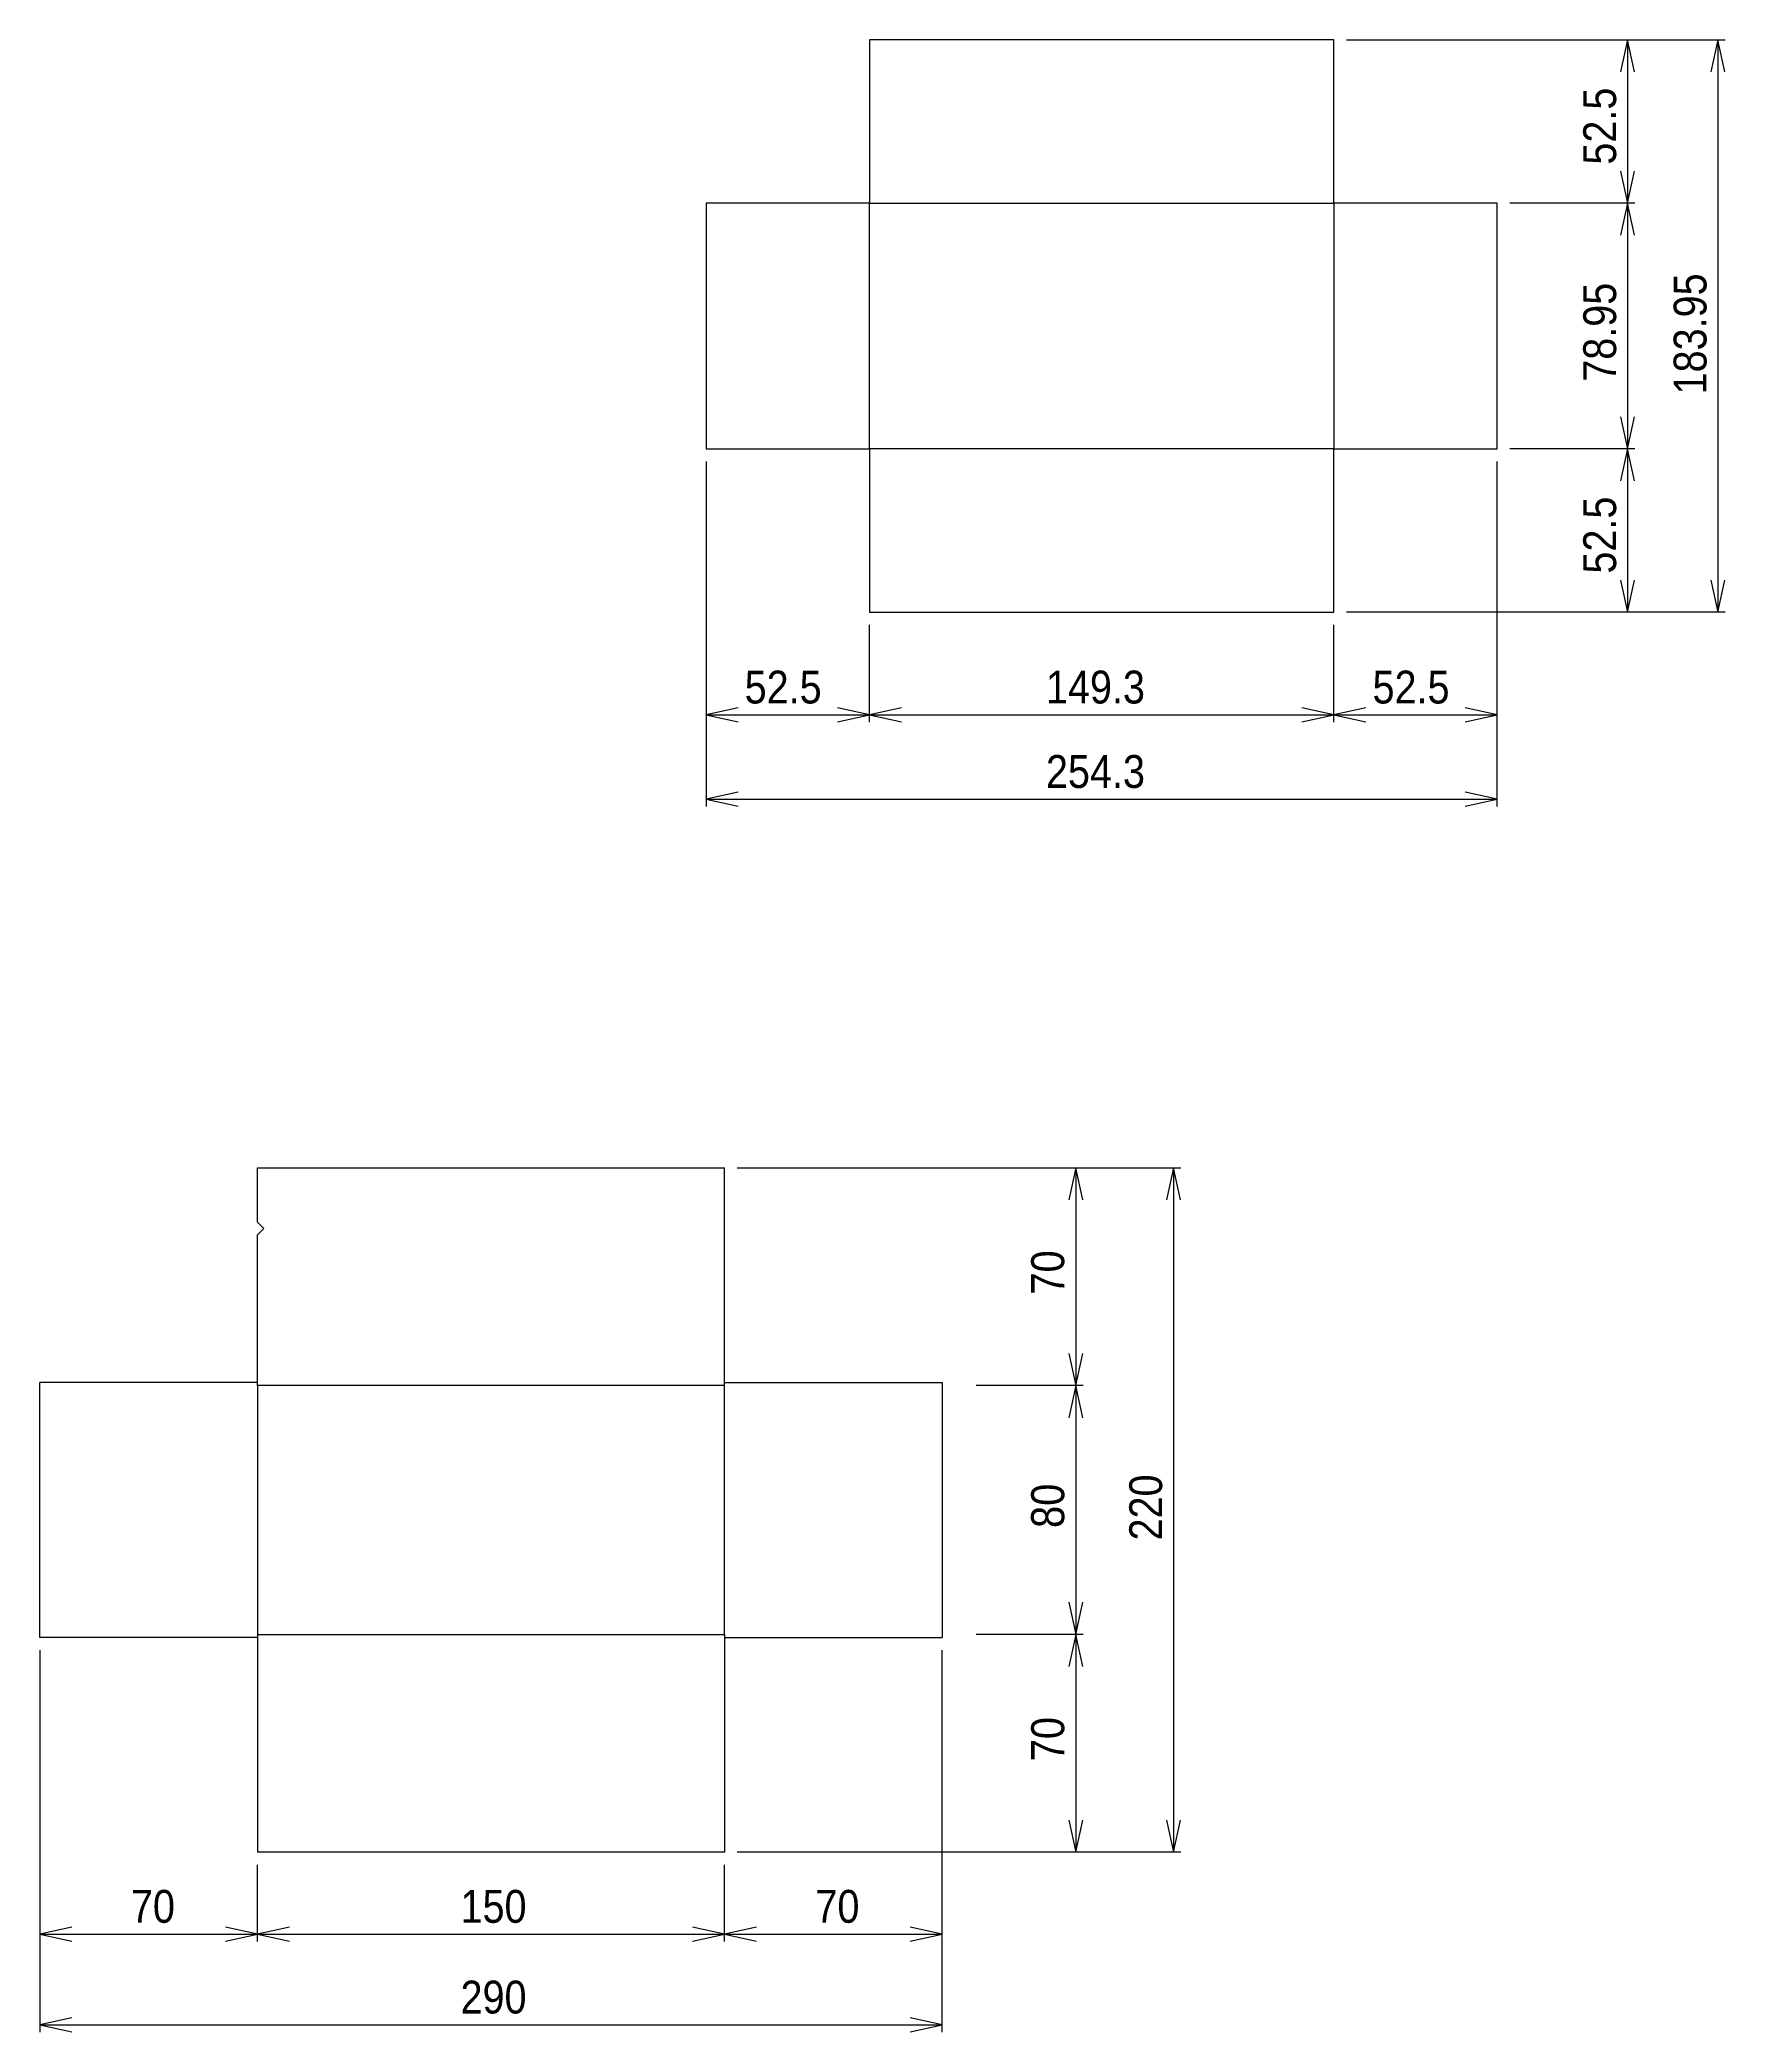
# Model space of a CAD drawing. Extents: x 0 to 1682, y 1 to 953.
# Drawn here: x 0 to 542, y 142 to 782 of the extents above; entities that cross this region are included whole.
import ezdxf

# ---------------------------------------------------------------- set-up
doc = ezdxf.new("R2010")
doc.units = 0
doc.layers.add('Annotation', color=7, linetype='CONTINUOUS')
doc.layers.add('Design', color=7, linetype='CONTINUOUS')
doc.dimstyles.get("Standard").update_dxf_attribs({"dimtxt": 2.5, "dimasz": 2.5, "dimexe": 1.25, "dimexo": 0.625, "dimtad": 1, "dimcen": 2.5, "dimazin": 3, "dimtfac": 1, "dimtmove": 0, "dimatfit": 3})

# ---------------------------------------------------------------- blocks, each defined once
blk = doc.blocks.new('*D1')
at = {"layer": 'Annotation', "color": 20, "linetype": 'CONTINUOUS'}
for p, q in [((235.52, 419.718), (335.269, 419.718)), ((332.918, 419.718), (330.66, 409.37)), ((335.175, 409.37), (332.918, 419.718)), ((332.918, 419.718), (332.918, 349.718)), ((330.66, 360.066), (332.918, 349.718)), ((332.918, 349.718), (335.175, 360.066)), ((335.269, 349.718), (300.889, 349.718))]:
    blk.add_line(p, q, dxfattribs=at)
at = {"layer": 'Annotation', "color": 20, "linetype": 'CONTINUOUS', "width": 0.9}
blk.add_text('70', height=10.634, rotation=90, dxfattribs=at).set_placement((329.237, 378.951))
blk = doc.blocks.new('*D2')
at = {"layer": 'Annotation', "color": 20, "linetype": 'CONTINUOUS'}
for p, q in [((332.918, 349.718), (330.66, 339.37)), ((335.175, 339.37), (332.918, 349.718)), ((332.918, 349.718), (332.918, 269.718)), ((330.66, 280.066), (332.918, 269.718)), ((332.918, 269.718), (335.175, 280.066)), ((335.269, 269.718), (300.889, 269.718))]:
    blk.add_line(p, q, dxfattribs=at)
at = {"layer": 'Annotation', "color": 20, "linetype": 'CONTINUOUS', "width": 0.9}
blk.add_text('80', height=10.634, rotation=90, dxfattribs=at).set_placement((329.237, 303.951))
blk = doc.blocks.new('*D3')
at = {"layer": 'Annotation', "color": 20, "linetype": 'CONTINUOUS'}
for p, q in [((332.918, 269.718), (330.66, 259.37)), ((335.175, 259.37), (332.918, 269.718)), ((332.918, 269.718), (332.918, 199.718)), ((330.66, 210.066), (332.918, 199.718)), ((332.918, 199.718), (335.175, 210.066)), ((335.269, 199.718), (235.52, 199.718))]:
    blk.add_line(p, q, dxfattribs=at)
at = {"layer": 'Annotation', "color": 20, "linetype": 'CONTINUOUS', "width": 0.9}
blk.add_text('70', height=10.634, rotation=90, dxfattribs=at).set_placement((329.237, 228.951))
blk = doc.blocks.new('*D4')
at = {"layer": 'Annotation', "color": 20, "linetype": 'CONTINUOUS'}
for p, q in [((0, 264.654), (0, 171.047)), ((70, 171.047), (70, 195.654)), ((10.282, 175.627), (0, 173.384)), ((0, 173.384), (10.282, 171.14)), ((0, 173.384), (70, 173.384)), ((70, 173.384), (59.718, 175.627)), ((59.718, 171.14), (70, 173.384))]:
    blk.add_line(p, q, dxfattribs=at)
at = {"layer": 'Annotation', "color": 20, "linetype": 'CONTINUOUS', "width": 0.9}
blk.add_text('70', height=10.566, dxfattribs=at).set_placement((29.27, 177.041))
blk = doc.blocks.new('*D5')
at = {"layer": 'Annotation', "color": 20, "linetype": 'CONTINUOUS'}
for p, q in [((220, 171.047), (220, 195.654)), ((80.282, 175.627), (70, 173.384)), ((70, 173.384), (80.282, 171.14)), ((70, 173.384), (220, 173.384)), ((220, 173.384), (209.718, 175.627)), ((209.718, 171.14), (220, 173.384))]:
    blk.add_line(p, q, dxfattribs=at)
at = {"layer": 'Annotation', "color": 20, "linetype": 'CONTINUOUS', "width": 0.9}
blk.add_text('150', height=10.566, dxfattribs=at).set_placement((135.206, 177.041))
blk = doc.blocks.new('*D6')
at = {"layer": 'Annotation', "color": 20, "linetype": 'CONTINUOUS'}
for p, q in [((290, 171.047), (290, 264.654)), ((230.282, 175.627), (220, 173.384)), ((220, 173.384), (230.282, 171.14)), ((220, 173.384), (290, 173.384)), ((290, 173.384), (279.718, 175.627)), ((279.718, 171.14), (290, 173.384))]:
    blk.add_line(p, q, dxfattribs=at)
at = {"layer": 'Annotation', "color": 20, "linetype": 'CONTINUOUS', "width": 0.9}
blk.add_text('70', height=10.566, dxfattribs=at).set_placement((249.27, 177.041))
blk = doc.blocks.new('*D7')
at = {"layer": 'Annotation', "color": 20, "linetype": 'CONTINUOUS'}
for p, q in [((419.992, 782.259), (512.606, 782.259)), ((510.269, 782.259), (508.026, 771.977)), ((512.513, 771.977), (510.269, 782.259)), ((510.269, 782.259), (510.269, 729.759)), ((508.026, 740.041), (510.269, 729.759)), ((510.269, 729.759), (512.513, 740.041)), ((512.606, 729.759), (472.492, 729.759))]:
    blk.add_line(p, q, dxfattribs=at)
at = {"layer": 'Annotation', "color": 20, "linetype": 'CONTINUOUS', "width": 0.9}
blk.add_text('52.5', height=10.566, rotation=90, dxfattribs=at).set_placement((506.612, 742.151))
blk = doc.blocks.new('*D8')
at = {"layer": 'Annotation', "color": 20, "linetype": 'CONTINUOUS'}
for p, q in [((510.269, 729.759), (508.026, 719.477)), ((512.513, 719.477), (510.269, 729.759)), ((510.269, 729.759), (510.269, 650.809)), ((508.026, 661.091), (510.269, 650.809)), ((510.269, 650.809), (512.513, 661.091)), ((512.606, 650.809), (472.492, 650.809))]:
    blk.add_line(p, q, dxfattribs=at)
at = {"layer": 'Annotation', "color": 20, "linetype": 'CONTINUOUS', "width": 0.9}
blk.add_text('78.95', height=10.566, rotation=90, dxfattribs=at).set_placement((506.612, 672.362))
blk = doc.blocks.new('*D9')
at = {"layer": 'Annotation', "color": 20, "linetype": 'CONTINUOUS'}
for p, q in [((510.269, 650.809), (508.026, 640.527)), ((512.513, 640.527), (510.269, 650.809)), ((510.269, 650.809), (510.269, 598.309)), ((508.026, 608.591), (510.269, 598.309)), ((510.269, 598.309), (512.513, 608.591)), ((512.606, 598.309), (419.992, 598.309))]:
    blk.add_line(p, q, dxfattribs=at)
at = {"layer": 'Annotation', "color": 20, "linetype": 'CONTINUOUS', "width": 0.9}
blk.add_text('52.5', height=10.566, rotation=90, dxfattribs=at).set_placement((506.612, 610.701))
blk = doc.blocks.new('*D10')
at = {"layer": 'Annotation', "color": 20, "linetype": 'CONTINUOUS'}
for p, q in [((214.128, 646.745), (214.128, 562.955)), ((266.628, 562.955), (266.628, 594.245)), ((224.41, 567.535), (214.128, 565.292)), ((214.128, 565.292), (224.41, 563.048)), ((214.128, 565.292), (266.628, 565.292)), ((266.628, 565.292), (256.346, 567.535)), ((256.346, 563.048), (266.628, 565.292))]:
    blk.add_line(p, q, dxfattribs=at)
at = {"layer": 'Annotation', "color": 20, "linetype": 'CONTINUOUS', "width": 0.9}
blk.add_text('52.5', height=10.566, dxfattribs=at).set_placement((226.52, 568.949))
blk = doc.blocks.new('*D11')
at = {"layer": 'Annotation', "color": 20, "linetype": 'CONTINUOUS'}
for p, q in [((415.928, 562.955), (415.928, 594.245)), ((276.91, 567.535), (266.628, 565.292)), ((266.628, 565.292), (276.91, 563.048)), ((266.628, 565.292), (415.928, 565.292)), ((415.928, 565.292), (405.646, 567.535)), ((405.646, 563.048), (415.928, 565.292))]:
    blk.add_line(p, q, dxfattribs=at)
at = {"layer": 'Annotation', "color": 20, "linetype": 'CONTINUOUS', "width": 0.9}
blk.add_text('149.3', height=10.566, dxfattribs=at).set_placement((323.356, 568.949))
blk = doc.blocks.new('*D12')
at = {"layer": 'Annotation', "color": 20, "linetype": 'CONTINUOUS'}
for p, q in [((468.428, 562.955), (468.428, 646.745)), ((426.21, 567.535), (415.928, 565.292)), ((415.928, 565.292), (426.21, 563.048)), ((415.928, 565.292), (468.428, 565.292)), ((468.428, 565.292), (458.146, 567.535)), ((458.146, 563.048), (468.428, 565.292))]:
    blk.add_line(p, q, dxfattribs=at)
at = {"layer": 'Annotation', "color": 20, "linetype": 'CONTINUOUS', "width": 0.9}
blk.add_text('52.5', height=10.566, dxfattribs=at).set_placement((428.32, 568.949))
blk = doc.blocks.new('*D19')
at = {"layer": 'Annotation', "color": 20, "linetype": 'CONTINUOUS'}
for p, q in [((224.064, 419.718), (366.7, 419.718)), ((364.363, 419.718), (362.12, 409.436)), ((366.607, 409.436), (364.363, 419.718)), ((364.363, 419.718), (364.363, 199.718)), ((362.12, 210), (364.363, 199.718)), ((364.363, 199.718), (366.607, 210)), ((366.7, 199.718), (224.064, 199.718))]:
    blk.add_line(p, q, dxfattribs=at)
at = {"layer": 'Annotation', "color": 20, "linetype": 'CONTINUOUS', "width": 0.9}
blk.add_text('220', height=10.566, rotation=90, dxfattribs=at).set_placement((360.706, 299.924))
blk = doc.blocks.new('*D20')
at = {"layer": 'Annotation', "color": 20, "linetype": 'CONTINUOUS'}
for p, q in [((0, 264.654), (0, 141.891)), ((290, 141.891), (290, 264.654)), ((10.282, 146.471), (0, 144.227)), ((0, 144.227), (10.282, 141.984)), ((0, 144.227), (290, 144.227)), ((290, 144.227), (279.718, 146.471)), ((279.718, 141.984), (290, 144.227))]:
    blk.add_line(p, q, dxfattribs=at)
at = {"layer": 'Annotation', "color": 20, "linetype": 'CONTINUOUS', "width": 0.9}
blk.add_text('290', height=10.566, dxfattribs=at).set_placement((135.206, 147.885))
blk = doc.blocks.new('*D23')
at = {"layer": 'Annotation', "color": 20, "linetype": 'CONTINUOUS'}
for p, q in [((214.128, 646.745), (214.128, 535.816)), ((468.428, 535.816), (468.428, 562.955)), ((224.41, 540.396), (214.128, 538.153)), ((214.128, 538.153), (224.41, 535.909)), ((214.128, 538.153), (468.428, 538.153)), ((468.428, 538.153), (458.146, 540.396)), ((458.146, 535.909), (468.428, 538.153))]:
    blk.add_line(p, q, dxfattribs=at)
at = {"layer": 'Annotation', "color": 20, "linetype": 'CONTINUOUS', "width": 0.9}
blk.add_text('254.3', height=10.566, dxfattribs=at).set_placement((323.356, 541.81))
blk = doc.blocks.new('*D24')
at = {"layer": 'Annotation', "color": 20, "linetype": 'CONTINUOUS'}
for p, q in [((419.992, 782.259), (541.651, 782.259)), ((539.314, 782.259), (537.071, 771.977)), ((541.557, 771.977), (539.314, 782.259)), ((539.314, 782.259), (539.314, 598.309)), ((537.071, 608.591), (539.314, 598.309)), ((539.314, 598.309), (541.557, 608.591)), ((541.651, 598.309), (419.992, 598.309))]:
    blk.add_line(p, q, dxfattribs=at)
at = {"layer": 'Annotation', "color": 20, "linetype": 'CONTINUOUS', "width": 0.9}
blk.add_text('183.95', height=10.566, rotation=90, dxfattribs=at).set_placement((535.656, 668.298))

msp = doc.modelspace()

# ---------------------------------------------------------------- linework, layer by layer
at = {"layer": 'Design', "color": 1, "linetype": 'CONTINUOUS'}
for p, q in [((415.928, 782.259), (266.628, 782.259)), ((266.628, 782.259), (266.628, 729.759)), ((415.928, 729.759), (415.928, 782.259)), ((266.628, 729.759), (214.128, 729.759)), ((214.128, 729.759), (214.128, 650.809)), ((468.428, 729.759), (415.928, 729.759)), ((468.428, 650.809), (468.428, 729.759)), ((214.128, 650.809), (266.628, 650.809)), ((266.628, 650.809), (266.628, 598.309)), ((415.928, 650.809), (468.428, 650.809)), ((415.928, 598.309), (415.928, 650.809)), ((266.628, 598.309), (415.928, 598.309)), ((70, 419.718), (220, 419.718)), ((70, 402.218), (70, 419.718)), ((220, 349.718), (220, 419.718)), ((70, 402.218), (72, 400.218)), ((72, 400.218), (70, 398.218)), ((70, 349.718), (70, 398.218)), ((70, 350.718), (0, 350.718)), ((0, 268.718), (0, 350.718)), ((220, 350.718), (290, 350.718)), ((290, 350.718), (290, 268.718)), ((70, 269.718), (70, 199.718)), ((220, 269.718), (220, 199.718)), ((70, 268.718), (0, 268.718)), ((220, 268.718), (290, 268.718)), ((220, 199.718), (70, 199.718))]:
    msp.add_line(p, q, dxfattribs=at)
at = {"layer": 'Design', "color": 2, "linetype": 'CONTINUOUS'}
for p, q in [((266.628, 650.809), (266.628, 729.759)), ((266.628, 729.759), (415.928, 729.759)), ((415.928, 729.759), (415.928, 650.809)), ((415.928, 650.809), (266.628, 650.809))]:
    msp.add_line(p, q, dxfattribs=at)
at = {"layer": 'Design', "color": 4, "linetype": 'CONTINUOUS'}
for p, q in [((220, 349.718), (70, 349.718)), ((70, 349.718), (70, 269.718)), ((220, 269.718), (220, 349.718)), ((70, 269.718), (220, 269.718))]:
    msp.add_line(p, q, dxfattribs=at)

# ---------------------------------------------------------------- dimensions: what is measured, and where the dimension line sits
at = {"layer": 'Annotation', "color": 20, "linetype": 'CONTINUOUS'}
for base, p1, p2, text, picture, middle in [((510.269, 782.259), (419.992, 782.259), (472.492, 729.759), '52.5', '*D7', (510.269, 756.009)), ((510.269, 650.809), (472.492, 650.809), (419.992, 598.309), '52.5', '*D9', (510.269, 624.559)), ((332.918, 419.718), (235.52, 419.718), (300.889, 349.718), '70', '*D1', (332.918, 384.718)), ((332.918, 269.718), (300.889, 269.718), (235.52, 199.718), '70', '*D3', (332.918, 234.718))]:
    dim = msp.add_linear_dim(base=base, p1=p1, p2=p2, angle=90, text=text, dimstyle='STANDARD', dxfattribs=at)
    dim.commit()
    dim.dimension.update_dxf_attribs({"geometry": picture, "text_midpoint": middle, "text_rotation": 90.000015})
for p1, p2, distance, text, picture, middle in [((419.992, 782.259), (419.992, 598.309), 119.322, '183.95', '*D24', (539.314, 690.284)), ((472.492, 729.759), (472.492, 650.809), 37.777, '78.95', '*D8', (510.269, 690.284)), ((224.064, 419.718), (224.064, 199.718), 140.299, '220', '*D19', (364.363, 309.718)), ((300.889, 349.718), (300.889, 269.718), 32.029, '80', '*D2', (332.918, 309.718))]:
    dim = msp.add_aligned_dim(p1=p1, p2=p2, distance=distance, text=text, dimstyle='STANDARD', dxfattribs=at)
    dim.commit()
    dim.dimension.update_dxf_attribs({"geometry": picture, "text_midpoint": middle, "text_rotation": 90.000015})
for base, p1, p2, text, picture, middle in [((214.128, 565.292), (214.128, 646.745), (266.628, 594.245), '52.5', '*D10', (240.378, 565.292)), ((415.928, 565.292), (415.928, 594.245), (468.428, 646.745), '52.5', '*D12', (442.178, 565.292)), ((0, 173.384), (0, 264.654), (70, 195.654), '70', '*D4', (35, 173.384)), ((220, 173.384), (220, 195.654), (290, 264.654), '70', '*D6', (255, 173.384))]:
    dim = msp.add_linear_dim(base=base, p1=p1, p2=p2, angle=180, text=text, dimstyle='STANDARD', dxfattribs=at)
    dim.commit()
    dim.dimension.update_dxf_attribs({"geometry": picture, "text_midpoint": middle})
for p1, p2, distance, text, picture, middle in [((214.128, 646.745), (468.428, 646.745), -108.592, '254.3', '*D23', (341.278, 538.153)), ((266.628, 594.245), (415.928, 594.245), -28.953, '149.3', '*D11', (341.278, 565.292)), ((0, 264.654), (290, 264.654), -120.427, '290', '*D20', (145, 144.227)), ((70, 195.654), (220, 195.654), -22.27, '150', '*D5', (145, 173.384))]:
    dim = msp.add_aligned_dim(p1=p1, p2=p2, distance=distance, text=text, dimstyle='STANDARD', dxfattribs=at)
    dim.commit()
    dim.dimension.update_dxf_attribs({"geometry": picture, "text_midpoint": middle})

doc.saveas('drawing.dxf')
